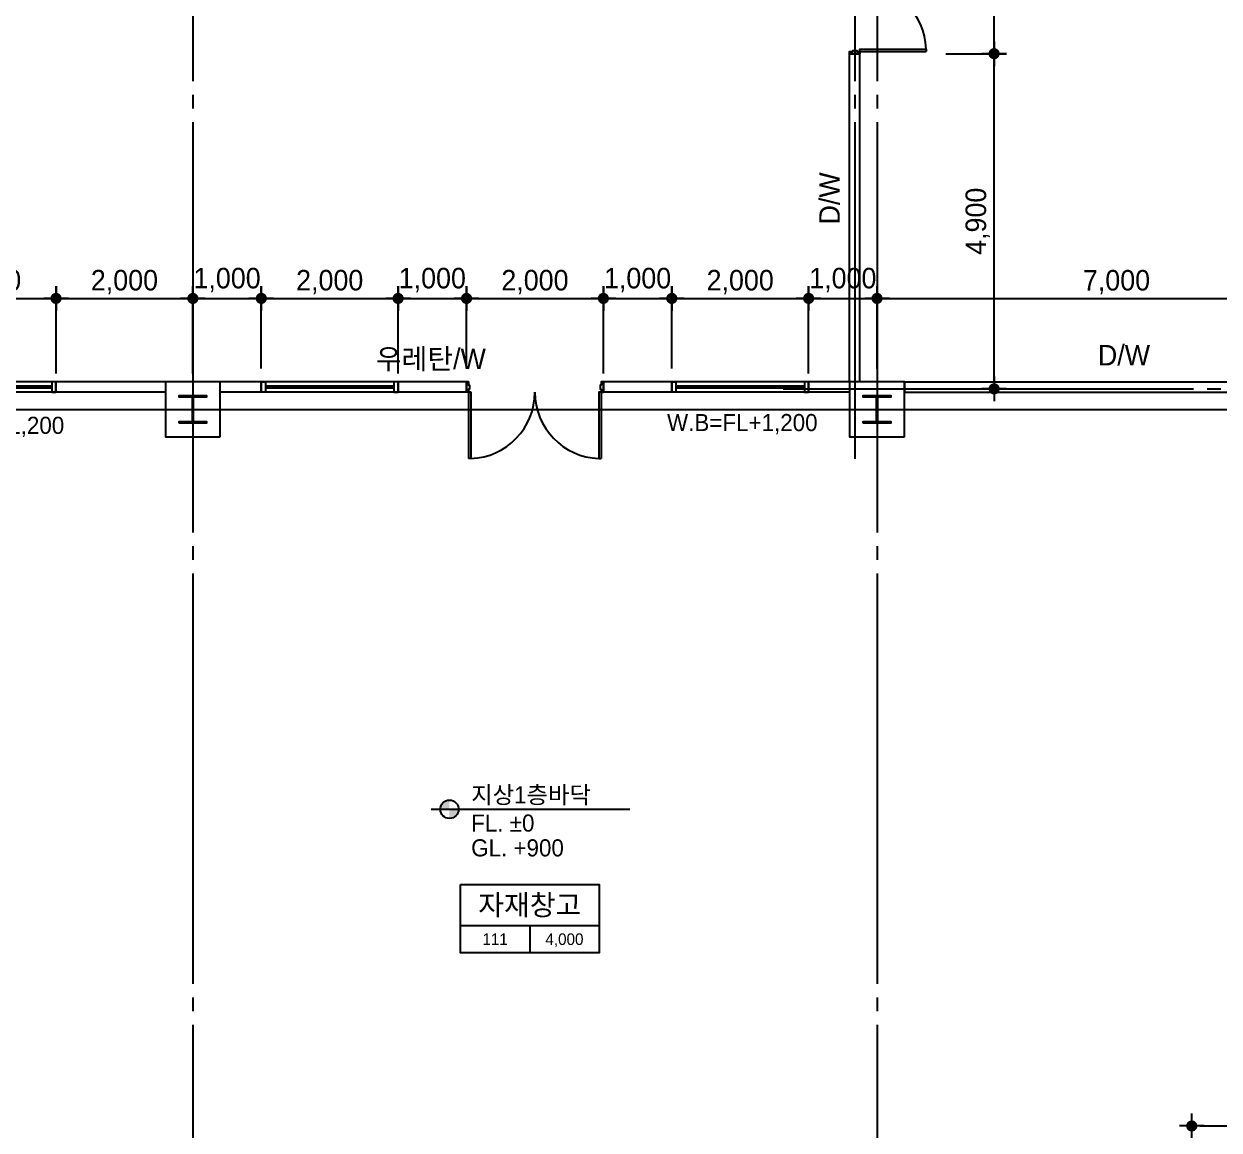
# Model space of a CAD drawing. Extents: x 13990145 to 14069640, y -1806033 to -1750552.
# Drawn here: x 14022971 to 14040440, y -1785666 to -1769493 of the extents above; entities that cross this region are included whole.
import ezdxf
from ezdxf.enums import TextEntityAlignment as Align

# ---------------------------------------------------------------- set-up
doc = ezdxf.new("R2010")
doc.units = 0
doc.header["$LTSCALE"] = 100
doc.header["$MEASUREMENT"] = 0
doc.header["$PDSIZE"] = -10
doc.linetypes.add('CEN', pattern=[66, 60, -2, 2, -2])
doc.layers.get('0').update_dxf_attribs({"linetype": 'CONTINUOUS'})
doc.layers.get('Defpoints').update_dxf_attribs({"linetype": 'CONTINUOUS'})
for name, color, linetype in [('0-내벽고정식', 7, 'CONTINUOUS'), ('CEN', 1, 'CEN'), ('COL', 2, 'CONTINUOUS'), ('col2', 3, 'CONTINUOUS'), ('DIM', 7, 'CONTINUOUS'), ('LEVEL-1', 4, 'CONTINUOUS'), ('TEX', 3, 'CONTINUOUS'), ('TEXT', 2, 'CONTINUOUS'), ('TEXT1', 7, 'CONTINUOUS'), ('TEXT2', 7, 'CONTINUOUS'), ('WID', 4, 'CONTINUOUS')]:
    doc.layers.add(name, color=color, linetype=linetype)
doc.styles.add('HY울를도M', font='HYWULM.TTF')
doc.styles.add('굴림', font='H2HDRM.TTF')
doc.dimstyles.new('DIM100', dxfattribs={"dimtxt": 300, "dimasz": 120, "dimexe": 1, "dimexo": 100, "dimgap": 60, "dimtad": 1, "dimdec": 4, "dimzin": 0, "dimdsep": 46, "dimlunit": 6, "dimtxsty": '굴림', "dimblk": 'DOTT', "dimcen": 0.09, "dimadec": 0, "dimazin": 0, "dimtfac": 1, "dimtdec": 4, "dimtofl": 0, "dimtmove": 2, "dimatfit": 2, "dimldrblk": 'DOTT', "dimfxl": 1, "dimtolj": 1, "dimtzin": 0, "dimarcsym": 0})
doc.dimstyles.new('DIM50', dxfattribs={"dimscale": 50, "dimtxt": 3, "dimasz": 1.2, "dimexe": 1, "dimexo": 1, "dimgap": 0.6, "dimtad": 1, "dimdec": 4, "dimzin": 0, "dimdsep": 46, "dimlunit": 6, "dimtxsty": '굴림', "dimblk": 'DOTT', "dimcen": 0.09, "dimadec": 0, "dimazin": 0, "dimtfac": 1, "dimtdec": 4, "dimtofl": 0, "dimtmove": 2, "dimatfit": 2, "dimldrblk": 'DOTT', "dimfxl": 1, "dimtolj": 1, "dimtzin": 0, "dimarcsym": 0})

# ---------------------------------------------------------------- blocks, each defined once
blk = doc.blocks.new('D2000-W150')
at = {"layer": 'WID'}
for points in [[(2000, -150), (2000, 0), (1970, 0), (1970, -45), (1955, -45), (1955, -105), (1970, -105), (1970, -150), (2000, -150), (2000, -150)], [(0, -150), (0, 0), (30, 0), (30, -45), (45, -45), (45, -105), (30, -105), (30, -150), (0, -150), (0, -150)], [(30, -150), (65, -150), (65, -1119), (30, -1119)], [(30, -150), (30, -1119)], [(1970, -150), (1935, -150), (1935, -1119), (1970, -1119)], [(1970, -150), (1970, -1119)]]:
    blk.add_lwpolyline(points, dxfattribs=at)
for centre, start, end in [((30, -150), 272.0678, 0), ((1970, -150), 180, 267.9322)]:
    blk.add_arc(centre, 970, start, end, dxfattribs=at)
blk = doc.blocks.new('TT1')
at = {"layer": 'TEXT1'}
for p, q in [((-1013, -600), (1013, -600)), ((0, -600), (0, -1000))]:
    blk.add_line(p, q, dxfattribs=at)
blk.add_lwpolyline([(-1013, 0), (1013, 0), (1013, -1000), (-1013, -1000)], close=True, dxfattribs=at)
blk = doc.blocks.new('DOTT')
for p, q in [((0, 1.5), (0, -1.5)), ((-1.5, 0), (1.5, 0))]:
    blk.add_line(p, q)
at = {"color": 6, "const_width": 0.68}
blk.add_lwpolyline([(-0.34, 0, 1), (0.34, 0, 1)], format="xyb", close=True, dxfattribs=at)
blk = doc.blocks.new('*D263')
at = {"layer": 'Defpoints', "color": 0, "lineweight": -3, "ltscale": 3}
for p in [(14042440, -1773507), (14035440, -1773721), (14042440, -1774216)]:
    blk.add_point(p, dxfattribs=at)
at = {"layer": 'DIM', "color": 7, "lineweight": -2, "ltscale": 3}
for p, q in [((14035440, -1773621), (14035440, -1773506)), ((14035560, -1773507), (14042320, -1773507)), ((14042440, -1774116), (14042440, -1773506))]:
    blk.add_line(p, q, dxfattribs=at)
at = {"layer": 'DIM', "color": 7, "lineweight": -2, "ltscale": 3, "xscale": 120, "yscale": 120, "zscale": 120, "rotation": 180}
blk.add_blockref('DOTT', (14035440, -1773507), dxfattribs=at)
at = {"layer": 'DIM', "color": 7, "lineweight": -2, "ltscale": 3, "xscale": 120, "yscale": 120, "zscale": 120}
blk.add_blockref('DOTT', (14042440, -1773507), dxfattribs=at)
at = {"layer": 'DIM', "color": 3, "ltscale": 3, "insert": (14038940, -1773269), "char_height": 300, "attachment_point": 5, "style": '굴림'}
blk.add_mtext('\\A1;7,000', dxfattribs=at)
blk = doc.blocks.new('*D266')
at = {"layer": 'Defpoints', "color": 0, "lineweight": -3, "ltscale": 3}
for p in [(14036444, -1769929), (14037151, -1769929), (14035870, -1774829)]:
    blk.add_point(p, dxfattribs=at)
at = {"layer": 'DIM', "color": 7, "lineweight": -2, "ltscale": 3}
for p, q in [((14036544, -1769929), (14037152, -1769929)), ((14037151, -1774709), (14037151, -1770049)), ((14035970, -1774829), (14037152, -1774829))]:
    blk.add_line(p, q, dxfattribs=at)
at = {"layer": 'DIM', "color": 7, "lineweight": -2, "ltscale": 3, "xscale": 120, "yscale": 120, "zscale": 120}
for p, rotation in [((14037151, -1769929), 90), ((14037151, -1774829), 270)]:
    blk.add_blockref('DOTT', p, dxfattribs=dict(at, rotation=rotation))
at = {"layer": 'DIM', "color": 3, "ltscale": 3, "insert": (14036912, -1772379), "char_height": 300, "attachment_point": 5, "rotation": 90, "style": '굴림'}
blk.add_mtext('\\A1;4,900', dxfattribs=at)
blk = doc.blocks.new('aw-2000-150')
at = {"layer": 'WID', "color": 8}
for p, q in [((0, 150), (-2000, 150)), ((0, 0), (-2000, 0))]:
    blk.add_line(p, q, dxfattribs=at)
at = {"layer": 'WID'}
for points in [[(-1940, 0), (-2000, 0), (-2000, 150), (-1940, 150)], [(-60, 87), (-1940, 87), (-1940, 63), (-60, 63)], [(-60, 0), (0, 0), (0, 150), (-60, 150)]]:
    blk.add_lwpolyline(points, close=True, dxfattribs=at)
blk = doc.blocks.new('*D307')
at = {"layer": 'Defpoints', "color": 0, "lineweight": -3, "ltscale": 3}
for p in [(14023440, -1773507), (14021440, -1774630), (14023440, -1774705)]:
    blk.add_point(p, dxfattribs=at)
at = {"layer": 'DIM', "color": 7, "lineweight": -2, "ltscale": 3}
for p, q in [((14021440, -1774530), (14021440, -1773506)), ((14021560, -1773507), (14023320, -1773507)), ((14023440, -1774605), (14023440, -1773506))]:
    blk.add_line(p, q, dxfattribs=at)
at = {"layer": 'DIM', "color": 7, "lineweight": -2, "ltscale": 3, "xscale": 120, "yscale": 120, "zscale": 120, "rotation": 180}
blk.add_blockref('DOTT', (14021440, -1773507), dxfattribs=at)
at = {"layer": 'DIM', "color": 7, "lineweight": -2, "ltscale": 3, "xscale": 120, "yscale": 120, "zscale": 120}
blk.add_blockref('DOTT', (14023440, -1773507), dxfattribs=at)
at = {"layer": 'DIM', "color": 3, "ltscale": 3, "insert": (14022440, -1773268), "char_height": 300, "attachment_point": 5, "style": '굴림'}
blk.add_mtext('\\A1;2,000', dxfattribs=at)
blk = doc.blocks.new('*D308')
at = {"layer": 'Defpoints', "color": 0, "lineweight": -3, "ltscale": 3}
for p in [(14025440, -1773507), (14023440, -1774630), (14025440, -1774705)]:
    blk.add_point(p, dxfattribs=at)
at = {"layer": 'DIM', "color": 7, "lineweight": -2, "ltscale": 3}
for p, q in [((14023440, -1774530), (14023440, -1773506)), ((14023560, -1773507), (14025320, -1773507)), ((14025440, -1774605), (14025440, -1773506))]:
    blk.add_line(p, q, dxfattribs=at)
at = {"layer": 'DIM', "color": 7, "lineweight": -2, "ltscale": 3, "xscale": 120, "yscale": 120, "zscale": 120, "rotation": 180}
blk.add_blockref('DOTT', (14023440, -1773507), dxfattribs=at)
at = {"layer": 'DIM', "color": 7, "lineweight": -2, "ltscale": 3, "xscale": 120, "yscale": 120, "zscale": 120}
blk.add_blockref('DOTT', (14025440, -1773507), dxfattribs=at)
at = {"layer": 'DIM', "color": 3, "ltscale": 3, "insert": (14024440, -1773268), "char_height": 300, "attachment_point": 5, "style": '굴림'}
blk.add_mtext('\\A1;2,000', dxfattribs=at)
blk = doc.blocks.new('*D309')
at = {"layer": 'Defpoints', "color": 0, "lineweight": -3, "ltscale": 3}
for p in [(14028440, -1773507), (14026440, -1774630), (14028440, -1774705)]:
    blk.add_point(p, dxfattribs=at)
at = {"layer": 'DIM', "color": 7, "lineweight": -2, "ltscale": 3}
for p, q in [((14026440, -1774530), (14026440, -1773506)), ((14026560, -1773507), (14028320, -1773507)), ((14028440, -1774605), (14028440, -1773506))]:
    blk.add_line(p, q, dxfattribs=at)
at = {"layer": 'DIM', "color": 7, "lineweight": -2, "ltscale": 3, "xscale": 120, "yscale": 120, "zscale": 120, "rotation": 180}
blk.add_blockref('DOTT', (14026440, -1773507), dxfattribs=at)
at = {"layer": 'DIM', "color": 7, "lineweight": -2, "ltscale": 3, "xscale": 120, "yscale": 120, "zscale": 120}
blk.add_blockref('DOTT', (14028440, -1773507), dxfattribs=at)
at = {"layer": 'DIM', "color": 3, "ltscale": 3, "insert": (14027440, -1773268), "char_height": 300, "attachment_point": 5, "style": '굴림'}
blk.add_mtext('\\A1;2,000', dxfattribs=at)
blk = doc.blocks.new('*D310')
at = {"layer": 'Defpoints', "color": 0, "lineweight": -3, "ltscale": 3}
for p in [(14031440, -1773507), (14029440, -1774630), (14031440, -1774705)]:
    blk.add_point(p, dxfattribs=at)
at = {"layer": 'DIM', "color": 7, "lineweight": -2, "ltscale": 3}
for p, q in [((14029440, -1774530), (14029440, -1773506)), ((14029560, -1773507), (14031320, -1773507)), ((14031440, -1774605), (14031440, -1773506))]:
    blk.add_line(p, q, dxfattribs=at)
at = {"layer": 'DIM', "color": 7, "lineweight": -2, "ltscale": 3, "xscale": 120, "yscale": 120, "zscale": 120, "rotation": 180}
blk.add_blockref('DOTT', (14029440, -1773507), dxfattribs=at)
at = {"layer": 'DIM', "color": 7, "lineweight": -2, "ltscale": 3, "xscale": 120, "yscale": 120, "zscale": 120}
blk.add_blockref('DOTT', (14031440, -1773507), dxfattribs=at)
at = {"layer": 'DIM', "color": 3, "ltscale": 3, "insert": (14030440, -1773268), "char_height": 300, "attachment_point": 5, "style": '굴림'}
blk.add_mtext('\\A1;2,000', dxfattribs=at)
blk = doc.blocks.new('*D311')
at = {"layer": 'Defpoints', "color": 0, "lineweight": -3, "ltscale": 3}
for p in [(14034440, -1773507), (14032440, -1774630), (14034440, -1774705)]:
    blk.add_point(p, dxfattribs=at)
at = {"layer": 'DIM', "color": 7, "lineweight": -2, "ltscale": 3}
for p, q in [((14032440, -1774530), (14032440, -1773506)), ((14032560, -1773507), (14034320, -1773507)), ((14034440, -1774605), (14034440, -1773506))]:
    blk.add_line(p, q, dxfattribs=at)
at = {"layer": 'DIM', "color": 7, "lineweight": -2, "ltscale": 3, "xscale": 120, "yscale": 120, "zscale": 120, "rotation": 180}
blk.add_blockref('DOTT', (14032440, -1773507), dxfattribs=at)
at = {"layer": 'DIM', "color": 7, "lineweight": -2, "ltscale": 3, "xscale": 120, "yscale": 120, "zscale": 120}
blk.add_blockref('DOTT', (14034440, -1773507), dxfattribs=at)
at = {"layer": 'DIM', "color": 3, "ltscale": 3, "insert": (14033440, -1773268), "char_height": 300, "attachment_point": 5, "style": '굴림'}
blk.add_mtext('\\A1;2,000', dxfattribs=at)
blk = doc.blocks.new('*D312')
at = {"layer": 'Defpoints', "color": 0, "lineweight": -3, "ltscale": 3}
for p in [(14026440, -1773507), (14025440, -1774630), (14026440, -1774630)]:
    blk.add_point(p, dxfattribs=at)
at = {"layer": 'DIM', "color": 7, "lineweight": -2, "ltscale": 3}
for p, q in [((14025440, -1774530), (14025440, -1773506)), ((14025560, -1773507), (14026320, -1773507)), ((14026440, -1774530), (14026440, -1773506))]:
    blk.add_line(p, q, dxfattribs=at)
at = {"layer": 'DIM', "color": 7, "lineweight": -2, "ltscale": 3, "xscale": 120, "yscale": 120, "zscale": 120, "rotation": 180}
blk.add_blockref('DOTT', (14025440, -1773507), dxfattribs=at)
at = {"layer": 'DIM', "color": 7, "lineweight": -2, "ltscale": 3, "xscale": 120, "yscale": 120, "zscale": 120}
blk.add_blockref('DOTT', (14026440, -1773507), dxfattribs=at)
at = {"layer": 'DIM', "color": 3, "ltscale": 3, "insert": (14025940, -1773238), "char_height": 300, "attachment_point": 5, "style": '굴림'}
blk.add_mtext('\\A1;1,000', dxfattribs=at)
blk = doc.blocks.new('*D313')
at = {"layer": 'Defpoints', "color": 0, "lineweight": -3, "ltscale": 3}
for p in [(14029440, -1773507), (14028440, -1774630), (14029440, -1774630)]:
    blk.add_point(p, dxfattribs=at)
at = {"layer": 'DIM', "color": 7, "lineweight": -2, "ltscale": 3}
for p, q in [((14028440, -1774530), (14028440, -1773506)), ((14028560, -1773507), (14029320, -1773507)), ((14029440, -1774530), (14029440, -1773506))]:
    blk.add_line(p, q, dxfattribs=at)
at = {"layer": 'DIM', "color": 7, "lineweight": -2, "ltscale": 3, "xscale": 120, "yscale": 120, "zscale": 120, "rotation": 180}
blk.add_blockref('DOTT', (14028440, -1773507), dxfattribs=at)
at = {"layer": 'DIM', "color": 7, "lineweight": -2, "ltscale": 3, "xscale": 120, "yscale": 120, "zscale": 120}
blk.add_blockref('DOTT', (14029440, -1773507), dxfattribs=at)
at = {"layer": 'DIM', "color": 3, "ltscale": 3, "insert": (14028940, -1773238), "char_height": 300, "attachment_point": 5, "style": '굴림'}
blk.add_mtext('\\A1;1,000', dxfattribs=at)
blk = doc.blocks.new('*D314')
at = {"layer": 'Defpoints', "color": 0, "lineweight": -3, "ltscale": 3}
for p in [(14032440, -1773507), (14031440, -1774630), (14032440, -1774630)]:
    blk.add_point(p, dxfattribs=at)
at = {"layer": 'DIM', "color": 7, "lineweight": -2, "ltscale": 3}
for p, q in [((14031440, -1774530), (14031440, -1773506)), ((14031560, -1773507), (14032320, -1773507)), ((14032440, -1774530), (14032440, -1773506))]:
    blk.add_line(p, q, dxfattribs=at)
at = {"layer": 'DIM', "color": 7, "lineweight": -2, "ltscale": 3, "xscale": 120, "yscale": 120, "zscale": 120, "rotation": 180}
blk.add_blockref('DOTT', (14031440, -1773507), dxfattribs=at)
at = {"layer": 'DIM', "color": 7, "lineweight": -2, "ltscale": 3, "xscale": 120, "yscale": 120, "zscale": 120}
blk.add_blockref('DOTT', (14032440, -1773507), dxfattribs=at)
at = {"layer": 'DIM', "color": 3, "ltscale": 3, "insert": (14031940, -1773238), "char_height": 300, "attachment_point": 5, "style": '굴림'}
blk.add_mtext('\\A1;1,000', dxfattribs=at)
blk = doc.blocks.new('*D315')
at = {"layer": 'Defpoints', "color": 0, "lineweight": -3, "ltscale": 3}
for p in [(14035440, -1773507), (14034440, -1774630), (14035440, -1774630)]:
    blk.add_point(p, dxfattribs=at)
at = {"layer": 'DIM', "color": 7, "lineweight": -2, "ltscale": 3}
for p, q in [((14034440, -1774530), (14034440, -1773506)), ((14034560, -1773507), (14035320, -1773507)), ((14035440, -1774530), (14035440, -1773506))]:
    blk.add_line(p, q, dxfattribs=at)
at = {"layer": 'DIM', "color": 7, "lineweight": -2, "ltscale": 3, "xscale": 120, "yscale": 120, "zscale": 120, "rotation": 180}
blk.add_blockref('DOTT', (14034440, -1773507), dxfattribs=at)
at = {"layer": 'DIM', "color": 7, "lineweight": -2, "ltscale": 3, "xscale": 120, "yscale": 120, "zscale": 120}
blk.add_blockref('DOTT', (14035440, -1773507), dxfattribs=at)
at = {"layer": 'DIM', "color": 3, "ltscale": 3, "insert": (14034940, -1773238), "char_height": 300, "attachment_point": 5, "style": '굴림'}
blk.add_mtext('\\A1;1,000', dxfattribs=at)
blk = doc.blocks.new('*D323')
at = {"layer": 'Defpoints', "color": 0, "lineweight": -3, "ltscale": 3}
for p in [(14042440, -1785606), (14042440, -1786586), (14040040, -1787129)]:
    blk.add_point(p, dxfattribs=at)
at = {"layer": 'DIM', "color": 7, "lineweight": -2, "ltscale": 3}
for p, q in [((14040040, -1787029), (14040040, -1785605)), ((14040160, -1785606), (14042320, -1785606)), ((14042440, -1786486), (14042440, -1785605))]:
    blk.add_line(p, q, dxfattribs=at)
at = {"layer": 'DIM', "color": 7, "lineweight": -2, "ltscale": 3, "xscale": 120, "yscale": 120, "zscale": 120, "rotation": 180}
blk.add_blockref('DOTT', (14040040, -1785606), dxfattribs=at)
at = {"layer": 'DIM', "color": 7, "lineweight": -2, "ltscale": 3, "xscale": 120, "yscale": 120, "zscale": 120}
blk.add_blockref('DOTT', (14042440, -1785606), dxfattribs=at)
at = {"layer": 'DIM', "color": 3, "ltscale": 3, "insert": (14041240, -1785367), "char_height": 300, "attachment_point": 5, "style": '굴림'}
blk.add_mtext('\\A1;2,400', dxfattribs=at)
blk = doc.blocks.new('*D324')
at = {"layer": 'Defpoints', "color": 0, "lineweight": -3}
for p in [(14036144, -1767929), (14037151, -1767929), (14036144, -1769929)]:
    blk.add_point(p, dxfattribs=at)
at = {"layer": 'DIM', "color": 7, "lineweight": -2}
for p, q in [((14036444, -1767929), (14037251, -1767929)), ((14037151, -1769809), (14037151, -1768049)), ((14036444, -1769929), (14037251, -1769929))]:
    blk.add_line(p, q, dxfattribs=at)
at = {"layer": 'DIM', "color": 7, "lineweight": -2, "xscale": 120, "yscale": 120, "zscale": 120}
for p, rotation in [((14037151, -1767929), 90), ((14037151, -1769929), 270)]:
    blk.add_blockref('DOTT', p, dxfattribs=dict(at, rotation=rotation))
at = {"layer": 'DIM', "color": 3, "insert": (14036902, -1768861), "char_height": 300, "attachment_point": 5, "rotation": 90, "style": '굴림'}
blk.add_mtext('\\A1;2,000', dxfattribs=at)

msp = doc.modelspace()

# ---------------------------------------------------------------- hatches: boundary and pattern name
at = {"layer": 'LEVEL-1'}
h = msp.add_hatch(color=256, dxfattribs=at)
h.paths.add_polyline_path([(14029190.79751, -1780974.79134), (14029190.79751, -1780840.39268, 0.4142135624), (14029056.39886, -1780974.79134)])
h.paths.add_polyline_path([(14029190.79751, -1780974.79134), (14029190.79751, -1781109.18999, 0.4142135624), (14029325.19617, -1780974.79134)])

# ---------------------------------------------------------------- linework, layer by layer
at = {"layer": '0-내벽고정식'}
for p, q in [((14035039.53431, -1774728.57588), (14035039.53431, -1769928.57588)), ((14035039.53431, -1769928.57588), (14035189.53431, -1769928.57588)), ((14035189.53431, -1774728.57588), (14035189.53431, -1769928.57588)), ((14023439.53431, -1774728.57588), (14023439.53431, -1774878.57588)), ((14026439.53431, -1774728.57588), (14026439.53431, -1774878.57588)), ((14028439.53431, -1774728.57588), (14028439.53431, -1774878.57588)), ((14029439.53431, -1774728.57588), (14029439.53431, -1774878.57588)), ((14031439.53431, -1774728.57588), (14031439.53431, -1774878.57588)), ((14032439.53431, -1774728.57588), (14032439.53431, -1774878.57588)), ((14034439.53431, -1774728.57588), (14034439.53431, -1774878.57588)), ((14035839.53431, -1774728.57588), (14042489.53431, -1774728.57588)), ((14035839.53431, -1774728.57588), (14035839.53431, -1774878.57588)), ((14035839.53431, -1774728.57588), (14035839.53431, -1774878.57588)), ((14035839.53431, -1774878.57588), (14042339.53431, -1774878.57588))]:
    msp.add_line(p, q, dxfattribs=at)
at = {"layer": '0-내벽고정식', "color": 6}
for p, q in [((14025039.53431, -1774728.57588), (14023439.53431, -1774728.57588)), ((14026439.53431, -1774728.57588), (14025839.53431, -1774728.57588)), ((14029469.53431, -1774728.57588), (14028439.53431, -1774728.57588)), ((14032439.53431, -1774728.57588), (14031409.53431, -1774728.57588)), ((14035039.53431, -1774728.57588), (14034439.53431, -1774728.57588)), ((14025039.53431, -1774878.57588), (14023439.53431, -1774878.57588)), ((14026439.53431, -1774878.57588), (14025839.53431, -1774878.57588)), ((14029504.53431, -1774878.57588), (14028439.53431, -1774878.57588)), ((14032439.53431, -1774878.57588), (14031374.53431, -1774878.57588)), ((14035039.53431, -1774878.57588), (14034439.53431, -1774878.57588))]:
    msp.add_line(p, q, dxfattribs=at)
at = {"layer": 'CEN', "linetype": 'CEN'}
for p, q in [((14025439.53431, -1757728.57588), (14025439.53431, -1798528.57588)), ((14035114.53431, -1757728.57588), (14035114.53431, -1775849.74971)), ((14035439.53431, -1757728.57588), (14035439.53431, -1798528.57588)), ((14034067.02394, -1774828.57588), (14049739.53431, -1774828.57588)), ((13993039.53431, -1775128.57588), (14067039.53431, -1775128.57588)), ((14023499.53431, -1775128.57588), (14067039.53431, -1775128.57588))]:
    msp.add_line(p, q, dxfattribs=at)
at = {"layer": 'COL'}
for points in [[(14025839.53431, -1775528.57588), (14025839.53431, -1774728.57588), (14025039.53431, -1774728.57588), (14025039.53431, -1775528.57588)], [(14035839.53431, -1775528.57588), (14035839.53431, -1774728.57588), (14035039.53431, -1774728.57588), (14035039.53431, -1775528.57588)]]:
    msp.add_lwpolyline(points, close=True, dxfattribs=at)
at = {"layer": 'col2'}
for points in [[(14025239.53431, -1775328.57588), (14025239.53431, -1775307.57588), (14025433.03431, -1775307.57588), (14025433.03431, -1774949.57588), (14025239.53431, -1774949.57588), (14025239.53431, -1774928.57588), (14025639.53431, -1774928.57588), (14025639.53431, -1774949.57588), (14025446.03431, -1774949.57588), (14025446.03431, -1775307.57588), (14025639.53431, -1775307.57588), (14025639.53431, -1775328.57588)], [(14035239.53431, -1775328.57588), (14035239.53431, -1775307.57588), (14035433.03431, -1775307.57588), (14035433.03431, -1774949.57588), (14035239.53431, -1774949.57588), (14035239.53431, -1774928.57588), (14035639.53431, -1774928.57588), (14035639.53431, -1774949.57588), (14035446.03431, -1774949.57588), (14035446.03431, -1775307.57588), (14035639.53431, -1775307.57588), (14035639.53431, -1775328.57588)]]:
    msp.add_lwpolyline(points, close=True, dxfattribs=at)
at = {"layer": 'LEVEL-1'}
msp.add_line((14028922.0002, -1780974.79134), (14031826.35528, -1780974.79134), dxfattribs=at)
msp.add_circle((14029190.79751, -1780974.79134), 134.39866, dxfattribs=at)

# ---------------------------------------------------------------- block references
at = {"layer": 'TEX', "lineweight": -3}
for p in [(14023439.53431, -1774878.57588), (14028439.53431, -1774878.57588), (14034439.53431, -1774878.57588)]:
    msp.add_blockref('aw-2000-150', p, dxfattribs=at)
at = {"layer": 'TEXT1'}
msp.add_blockref('TT1', (14030364.31228, -1782075.00756), dxfattribs=at)
at = {"layer": 'WID', "rotation": 90}
msp.add_blockref('D2000-W150', (14035039.53431, -1769928.57588), dxfattribs=at)
at = {"layer": 'WID'}
msp.add_blockref('D2000-W150', (14029439.53431, -1774728.57588), dxfattribs=at)

# ---------------------------------------------------------------- texts
at = {"layer": 'TEXT', "style": 'HY울를도M'}
for s, p in [('지상1층바닥', (14029507.91661, -1780889.40392)), ('FL. %%P0', (14029507.91661, -1781302.36985)), ('GL. +900', (14029507.91661, -1781664.7317))]:
    msp.add_text(s, height=250, dxfattribs=at).set_placement(p)
at = {"layer": 'TEXT1', "style": 'HY울를도M'}
msp.add_text('D/W', height=300, rotation=90, dxfattribs=at).set_placement((14034895.60602, -1772044.1678), align=Align.CENTER)
for s, p in [('우레탄/W', (14028918.5789, -1774539.76741)), ('D/W', (14039049.49697, -1774486.60718)), ('자재창고', (14030364.31228, -1782525.79763))]:
    msp.add_text(s, height=300, dxfattribs=at).set_placement(p, align=Align.CENTER)
at = {"layer": 'TEXT1', "color": 2, "style": 'HY울를도M'}
msp.add_text('111', height=170, dxfattribs=at).set_placement((14029857.56433, -1782874.92756), align=Align.MIDDLE_CENTER)
at = {"layer": 'TEXT1', "style": 'HY울를도M'}
msp.add_text('4,000', height=170, dxfattribs=at).set_placement((14030871.06024, -1782874.92756), align=Align.MIDDLE_CENTER)
at = {"layer": 'TEXT2', "style": 'HY울를도M'}
for p in [(14033470.86918, -1775446.5461), (14022460.06056, -1775487.07397)]:
    msp.add_text('W.B=FL+1,200', height=250, dxfattribs=at).set_placement(p, align=Align.CENTER)

# ---------------------------------------------------------------- dimensions: what is measured, and where the dimension line sits
at = {"layer": 'DIM'}
dim = msp.add_linear_dim(base=(14037151.14629, -1767928.57588), p1=(14036144.04463, -1769928.57588), p2=(14036144.04463, -1767928.57588), angle=270, dimstyle='DIM50', override={"dimscale": 100, "dimexo": 3}, dxfattribs=at)
dim.commit()
dim.dimension.update_dxf_attribs({"geometry": '*D324', "text_midpoint": (14036902.34533, -1768861.37062), "dimtype": 128})
at = {"layer": 'DIM', "ltscale": 3}
dim = msp.add_linear_dim(base=(14037151.14629, -1769928.57588), p1=(14035870.48067, -1774828.57588), p2=(14036444.04463, -1769928.57588), angle=90, dimstyle='DIM100', dxfattribs=at)
dim.commit()
dim.dimension.update_dxf_attribs({"geometry": '*D266', "text_midpoint": (14036912.47797, -1772378.57588)})
for base, p1, p2, picture, middle in [((14023439.53431, -1773507.32922), (14021439.53431, -1774629.57588), (14023439.53431, -1774704.57588), '*D307', (14022439.53431, -1773268.291)), ((14025439.53431, -1773507.32922), (14023439.53431, -1774629.57588), (14025439.53431, -1774704.57588), '*D308', (14024439.53431, -1773268.291)), ((14026439.53431, -1773507.32922), (14025439.53431, -1774629.57588), (14026439.53431, -1774629.57588), '*D312', (14025939.53431, -1773237.66091)), ((14028439.53431, -1773507.32922), (14026439.53431, -1774629.57588), (14028439.53431, -1774704.57588), '*D309', (14027439.53431, -1773268.291)), ((14029439.53431, -1773507.32922), (14028439.53431, -1774629.57588), (14029439.53431, -1774629.57588), '*D313', (14028939.53431, -1773237.66091)), ((14031439.53431, -1773507.32922), (14029439.53431, -1774629.57588), (14031439.53431, -1774704.57588), '*D310', (14030439.53431, -1773268.291)), ((14032439.53431, -1773507.32922), (14031439.53431, -1774629.57588), (14032439.53431, -1774629.57588), '*D314', (14031939.53431, -1773237.66091)), ((14034439.53431, -1773507.32922), (14032439.53431, -1774629.57588), (14034439.53431, -1774704.57588), '*D311', (14033439.53431, -1773268.291)), ((14035439.53431, -1773507.32922), (14034439.53431, -1774629.57588), (14035439.53431, -1774629.57588), '*D315', (14034939.53431, -1773237.66091)), ((14042439.53431, -1773507.32922), (14035439.53431, -1773721.1724), (14042439.53431, -1774216.15832), '*D263', (14038939.53431, -1773268.66091)), ((14042439.53431, -1785606.32922), (14040039.53431, -1787128.57588), (14042439.53431, -1786586.32922), '*D323', (14041239.53431, -1785367.291))]:
    dim = msp.add_linear_dim(base=base, p1=p1, p2=p2, dimstyle='DIM100', dxfattribs=at)
    dim.commit()
    dim.dimension.update_dxf_attribs({"geometry": picture, "text_midpoint": middle})

doc.saveas('drawing.dxf')
